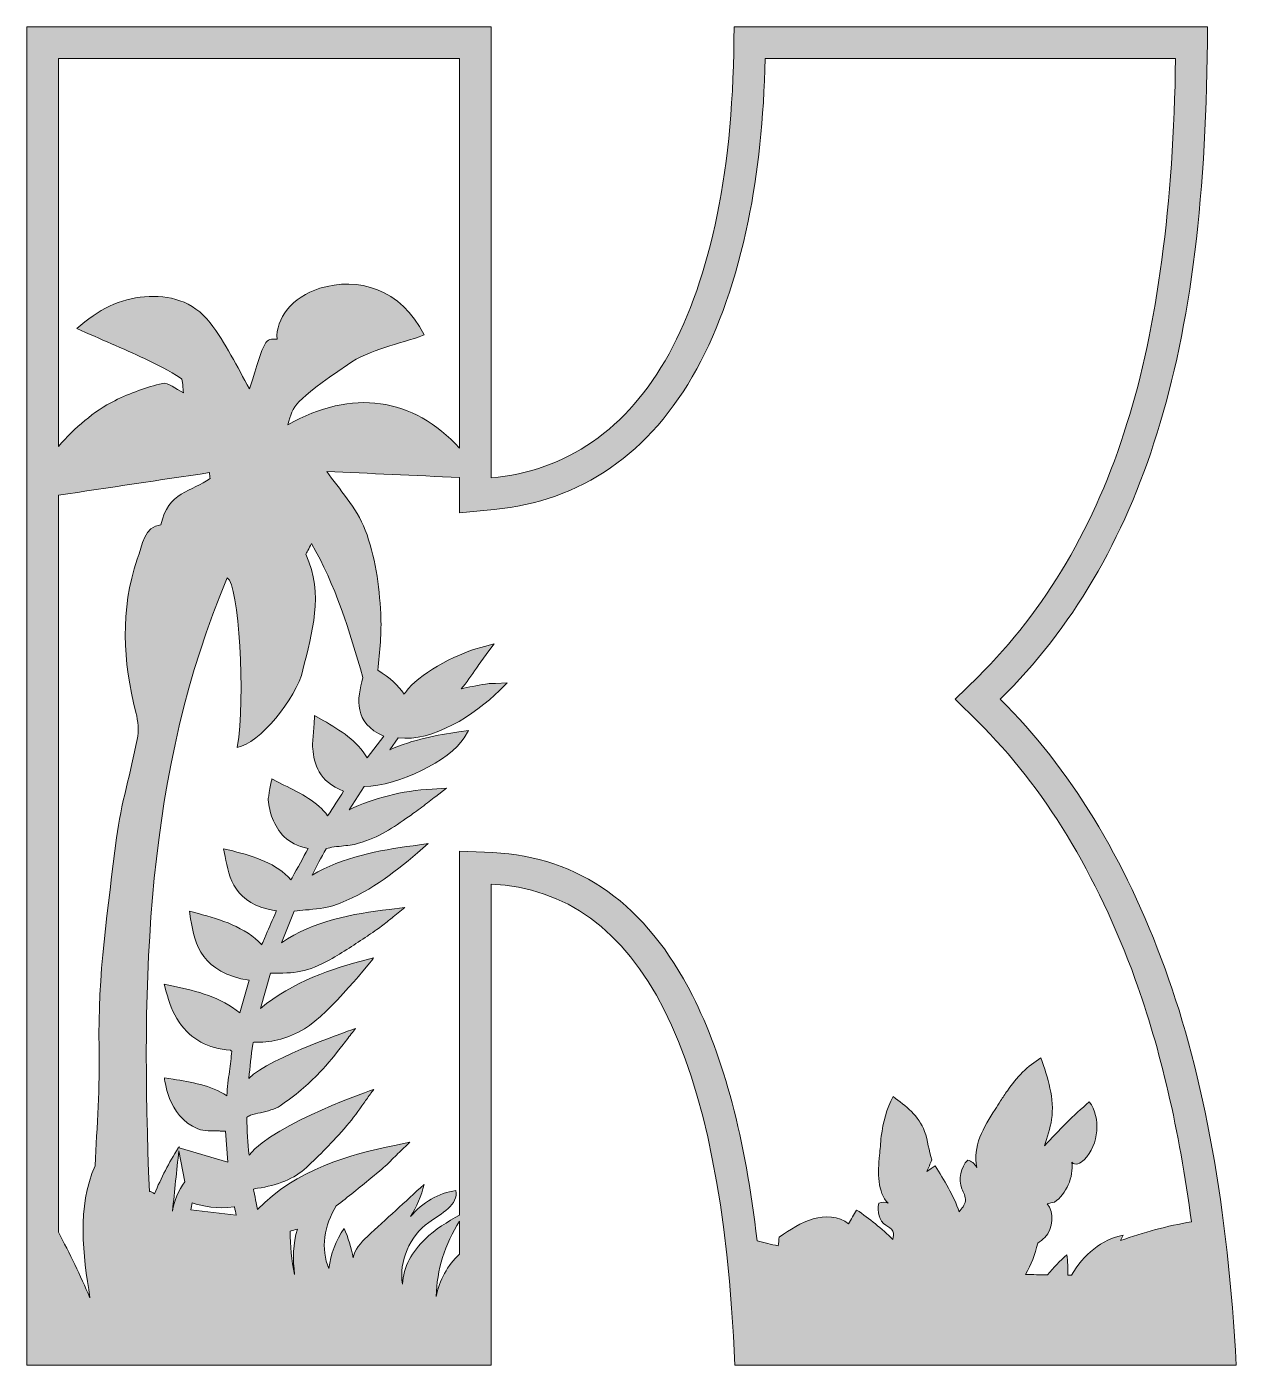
# Model space of a CAD drawing. Header units: millimetres. Extents: x 9 to 732, y -271 to -9.
# Drawn here: x 372.8 to 487.6, y -271.3 to -144.3 of the extents above; entities that cross this region are included whole.
import ezdxf

# ---------------------------------------------------------------- set-up
doc = ezdxf.new("R2010")
doc.units = ezdxf.units.MM
doc.header["$MEASUREMENT"] = 0
doc.layers.add('Layer 3', color=7, linetype='Continuous')

msp = doc.modelspace()

# ---------------------------------------------------------------- hatches: boundary and pattern name
at = {"layer": 'Layer 3'}
h = msp.add_hatch(color=1, dxfattribs=at)
h.dxf.hatch_style = 2
edge = h.paths.add_edge_path()
edge.add_spline(control_points=[(480.82, -233.65), (477.01, -223.16), (471.8, -214.63), (465.19, -208.08), (471.98, -201.37), (476.94, -192.94), (480.07, -182.81), (483.25, -172.74), (484.84, -159.89), (484.84, -144.28), (484.84, -144.28), (439.93, -144.28), (439.93, -144.28), (439.93, -150.99), (439.39, -156.94), (438.33, -162.12), (437.26, -167.29), (435.74, -171.69), (433.76, -175.3), (431.78, -178.91), (429.36, -181.69), (426.51, -183.65), (423.66, -185.61), (420.45, -186.76), (416.89, -187.09), (416.89, -187.09), (416.89, -144.28), (416.89, -144.28), (416.89, -144.28), (372.82, -144.28), (372.82, -144.28), (372.82, -144.28), (372.82, -271.27), (372.82, -271.27), (372.82, -271.27), (416.89, -271.27), (416.89, -271.27), (416.89, -271.27), (416.89, -225.63), (416.89, -225.63), (431.07, -226.3), (438.77, -241.52), (440.01, -271.27), (440.01, -271.27), (487.58, -271.27), (487.58, -271.27), (486.78, -256.44), (484.54, -243.88), (480.82, -233.65)], knot_values=[0, 0, 0, 0, 1, 1, 1, 2, 2, 2, 3, 3, 3, 4, 4, 4, 5, 5, 5, 6, 6, 6, 7, 7, 7, 8, 8, 8, 9, 9, 9, 10, 10, 10, 11, 11, 11, 12, 12, 12, 13, 13, 13, 14, 14, 14, 15, 15, 15, 16, 16, 16, 16], degree=3, periodic=1)
edge = h.paths.add_edge_path()
edge.add_spline(control_points=[(375.82, -147.28), (375.82, -147.28), (413.89, -147.28), (413.89, -147.28), (413.89, -147.28), (413.89, -184.27), (413.89, -184.27), (409.49, -179.43), (403.69, -178.59), (397.59, -182.04), (398.15, -180.14), (398.06, -179.93), (403.25, -176.34), (405.44, -174.83), (408.09, -174.43), (410.52, -173.52), (408.36, -169.09), (404.18, -167.99), (400.64, -169.09), (397.97, -169.92), (396.43, -171.97), (396.57, -173.93), (395.44, -173.82), (395.44, -173.82), (393.97, -178.63), (392.78, -176.6), (391.69, -174.23), (390.22, -172.36), (388.57, -170.25), (386.32, -169.71), (384, -169.89), (381.69, -170.07), (379.61, -171.09), (377.57, -172.92), (379.83, -173.91), (381.93, -174.8), (384.01, -175.76), (385.18, -176.31), (386.35, -176.9), (387.46, -177.64), (387.68, -177.79), (387.63, -178.64), (387.68, -179.02), (386.92, -178.64), (386.26, -177.98), (385.72, -178.11), (384.17, -178.48), (382.64, -179.03), (381.17, -179.76), (379.15, -180.77), (377.41, -182.31), (375.82, -184.1), (375.82, -184.1), (375.82, -147.28), (375.82, -147.28)], knot_values=[0, 0, 0, 0, 1, 1, 1, 2, 2, 2, 3, 3, 3, 4, 4, 4, 5, 5, 5, 6, 6, 6, 7, 7, 7, 8, 8, 8, 9, 9, 9, 10, 10, 10, 11, 11, 11, 12, 12, 12, 13, 13, 13, 14, 14, 14, 15, 15, 15, 16, 16, 16, 17, 17, 17, 18, 18, 18, 18], degree=3, periodic=1)
edge = h.paths.add_edge_path()
edge.add_spline(control_points=[(406.69, -211.6), (406.69, -211.6), (405.12, -213.63), (405.12, -213.63), (404.19, -212.07), (402.57, -211.01), (400.95, -210.09), (400.95, -210.09), (400.13, -209.64), (400.13, -209.64), (400.13, -209.64), (400.08, -210.47), (400.08, -210.47), (400.07, -210.76), (400.04, -211.03), (400.02, -211.29), (399.97, -211.83), (399.92, -212.3), (399.96, -212.78), (400.08, -214.18), (400.52, -215.9), (402.88, -216.8), (402.88, -216.8), (402.88, -216.8), (402.88, -216.8), (402.41, -217.56), (401.91, -218.33), (401.37, -219.15), (400.42, -217.82), (398.86, -217.04), (397.22, -216.22), (397.22, -216.22), (396.08, -215.64), (396.08, -215.64), (396.08, -215.64), (395.71, -217.45), (395.73, -217.62), (395.81, -218.21), (395.9, -218.82), (396.14, -219.4), (396.68, -220.63), (397.45, -221.83), (399.52, -222.24), (399.04, -223.15), (398.54, -224.06), (398, -225.02), (398, -225.02), (397.89, -225.21), (397.89, -225.21), (396.53, -223.68), (394.44, -222.99), (392.37, -222.48), (392.37, -222.48), (391.5, -222.27), (391.5, -222.27), (391.5, -222.27), (391.64, -222.99), (391.64, -222.99), (392.03, -225.01), (392.51, -227.52), (396.43, -228.15), (396.47, -228.16), (396.5, -228.16), (396.52, -228.17), (396.51, -228.19), (396.5, -228.23), (396.47, -228.28), (396.14, -228.99), (395.83, -229.72), (395.53, -230.42), (395.53, -230.42), (395.22, -231.16), (395.22, -231.16), (395.19, -231.23), (395.16, -231.3), (395.12, -231.38), (393.56, -229.71), (391.21, -228.97), (389.11, -228.42), (389.11, -228.42), (388.27, -228.2), (388.27, -228.2), (388.27, -228.2), (388.37, -228.91), (388.37, -228.91), (388.74, -231.38), (389.5, -234.05), (393.93, -234.75), (393.93, -234.75), (393.04, -237.85), (393.04, -237.85), (391.28, -236.38), (388.98, -235.76), (386.75, -235.31), (386.75, -235.31), (385.86, -235.13), (385.86, -235.13), (385.86, -235.13), (386.06, -235.85), (386.06, -235.85), (386.32, -236.81), (386.65, -237.82), (387.29, -238.73), (388.45, -240.38), (389.99, -241.22), (392.14, -241.37), (392.18, -241.4), (392.26, -241.47), (392.27, -241.48), (392.22, -242.1), (392.14, -242.74), (392.05, -243.39), (392, -243.77), (391.95, -244.14), (391.9, -244.52), (391.86, -244.91), (391.83, -245.29), (391.8, -245.72), (390.29, -244.7), (388.39, -244.4), (386.7, -244.13), (386.7, -244.13), (385.89, -244), (385.89, -244), (385.89, -244), (386.13, -247.65), (389.06, -248.85), (389.67, -249.1), (390.39, -249.01), (391.11, -249.04), (391.11, -249.04), (391.18, -249.05), (391.18, -249.05), (391.34, -249.05), (391.51, -249.06), (391.68, -249.07), (391.68, -249.07), (391.89, -252.01), (391.89, -252.01), (391.89, -252.01), (387.28, -250.65), (387.28, -250.65), (387.28, -250.61), (387.28, -250.56), (387.29, -250.52), (387.26, -250.56), (387.24, -250.6), (387.22, -250.64), (387.22, -250.64), (387.19, -250.63), (387.19, -250.63), (387.19, -250.63), (387.2, -250.67), (387.2, -250.67), (386.32, -252.05), (385.57, -253.5), (384.94, -255.01), (384.77, -254.87), (384.6, -254.79), (384.46, -254.79), (383.64, -234.83), (384.06, -214.9), (391.85, -196.57), (392.94, -197.15), (393.6, -207.91), (392.8, -212.65), (394.87, -212.32), (398.39, -208.05), (399.03, -205.29), (399.85, -201.72), (401.07, -198.22), (399.3, -194.32), (399.36, -194.21), (399.58, -193.8), (399.84, -193.32), (402.1, -197.19), (403.44, -201.59), (404.72, -206.03), (404.15, -208.09), (403.81, -210.29), (406.69, -211.6)], knot_values=[0, 0, 0, 0, 1, 1, 1, 2, 2, 2, 3, 3, 3, 4, 4, 4, 5, 5, 5, 6, 6, 6, 7, 7, 7, 8, 8, 8, 9, 9, 9, 10, 10, 10, 11, 11, 11, 12, 12, 12, 13, 13, 13, 14, 14, 14, 15, 15, 15, 16, 16, 16, 17, 17, 17, 18, 18, 18, 19, 19, 19, 20, 20, 20, 21, 21, 21, 22, 22, 22, 23, 23, 23, 24, 24, 24, 25, 25, 25, 26, 26, 26, 27, 27, 27, 28, 28, 28, 29, 29, 29, 30, 30, 30, 31, 31, 31, 32, 32, 32, 33, 33, 33, 34, 34, 34, 35, 35, 35, 36, 36, 36, 37, 37, 37, 38, 38, 38, 39, 39, 39, 40, 40, 40, 41, 41, 41, 42, 42, 42, 43, 43, 43, 44, 44, 44, 45, 45, 45, 46, 46, 46, 47, 47, 47, 48, 48, 48, 49, 49, 49, 50, 50, 50, 51, 51, 51, 52, 52, 52, 53, 53, 53, 54, 54, 54, 55, 55, 55, 56, 56, 56, 57, 57, 57, 58, 58, 58, 59, 59, 59, 60, 60, 60, 60], degree=3, periodic=1)
edge = h.paths.add_edge_path()
edge.add_spline(control_points=[(386.65, -256.65), (386.85, -254.74), (387.05, -252.83), (387.25, -250.93), (387.25, -250.93), (387.83, -253.88), (387.83, -253.88), (387.22, -254.7), (386.79, -255.66), (386.65, -256.65)], knot_values=[0, 0, 0, 0, 1, 1, 1, 2, 2, 2, 3, 3, 3, 3], degree=3, periodic=1)
edge = h.paths.add_edge_path()
edge.add_spline(control_points=[(388.4, -256.53), (388.43, -256.31), (388.47, -256.09), (388.51, -255.87), (389.52, -256.18), (390.87, -256.5), (392.5, -256.25), (392.51, -256.26), (392.52, -256.26), (392.53, -256.26), (392.6, -256.52), (392.65, -256.77), (392.7, -257.02), (392.7, -257.02), (388.4, -256.53), (388.4, -256.53)], knot_values=[0, 0, 0, 0, 1, 1, 1, 2, 2, 2, 3, 3, 3, 4, 4, 4, 5, 5, 5, 5], degree=3, periodic=1)
edge = h.paths.add_edge_path()
edge.add_spline(control_points=[(379.31, -252.34), (377.57, -256.33), (378.17, -260.76), (378.82, -264.87), (377.9, -262.75), (376.89, -260.68), (375.82, -258.64), (375.82, -258.64), (375.82, -188.72), (375.82, -188.72), (380.64, -188), (385.4, -187.29), (390.16, -186.58), (390.18, -186.77), (390.19, -186.96), (390.21, -187.14), (388.52, -188.37), (386.16, -188.43), (385.56, -191.53), (383.97, -191.66), (383.77, -193.45), (383.31, -194.8), (381.68, -199.6), (381.93, -204.47), (383.18, -209.35), (383.39, -210.13), (383.46, -211.1), (383.3, -211.89), (382.7, -215.01), (381.75, -218.06), (381.35, -221.22), (380.53, -227.8), (379.53, -234.36), (379.69, -241.12), (379.78, -244.85), (379.48, -248.6), (379.31, -252.34)], knot_values=[0, 0, 0, 0, 1, 1, 1, 2, 2, 2, 3, 3, 3, 4, 4, 4, 5, 5, 5, 6, 6, 6, 7, 7, 7, 8, 8, 8, 9, 9, 9, 10, 10, 10, 11, 11, 11, 12, 12, 12, 12], degree=3, periodic=1)
edge = h.paths.add_edge_path()
edge.add_spline(control_points=[(398.24, -262.65), (397.94, -261.32), (397.8, -259.94), (397.83, -258.54), (398.05, -258.48), (398.28, -258.42), (398.5, -258.35), (398.08, -259.74), (398.05, -261.24), (398.24, -262.65)], knot_values=[0, 0, 0, 0, 1, 1, 1, 2, 2, 2, 3, 3, 3, 3], degree=3, periodic=1)
edge = h.paths.add_edge_path()
edge.add_spline(control_points=[(413.89, -260.73), (412.75, -261.78), (411.94, -263.22), (411.68, -264.74), (411.71, -262.27), (412.5, -259.74), (413.89, -257.62), (413.89, -257.62), (413.89, -260.73), (413.89, -260.73)], knot_values=[0, 0, 0, 0, 1, 1, 1, 2, 2, 2, 3, 3, 3, 3], degree=3, periodic=1)
edge = h.paths.add_edge_path()
edge.add_spline(control_points=[(471.95, -262.74), (471.83, -262.74), (471.71, -262.74), (471.59, -262.74), (471.62, -262.09), (471.59, -261.43), (471.5, -260.79), (470.85, -261.37), (470.24, -262.01), (469.67, -262.71), (468.97, -262.69), (468.27, -262.68), (467.57, -262.65), (468.11, -261.74), (468.49, -260.75), (468.74, -259.7), (468.98, -259.53), (469.23, -259.36), (469.43, -259.14), (470.23, -258.3), (470.32, -256.78), (469.63, -255.95), (469.86, -255.9), (470.1, -255.86), (470.33, -255.81), (471.46, -255.01), (472.14, -253.44), (471.99, -252.01), (472.26, -252.38), (472.82, -252.12), (473.16, -251.77), (474.55, -250.36), (474.77, -247.75), (473.63, -246.29), (472.14, -247.56), (470.73, -248.97), (469.4, -250.46), (469.63, -249.63), (469.93, -248.82), (470.06, -247.97), (470.35, -245.96), (469.69, -243.98), (469.04, -242.12), (467.79, -242.84), (466.74, -243.97), (465.86, -245.23), (465.64, -245.54), (465.43, -245.87), (465.22, -246.19), (465.04, -246.46), (464.87, -246.74), (464.69, -247.01), (463.63, -248.64), (462.52, -250.58), (462.95, -252.5), (462.76, -252.14), (462.45, -251.89), (462.1, -251.81), (461.44, -252.47), (461.2, -253.63), (461.54, -254.53), (461.69, -254.9), (461.93, -255.26), (461.88, -255.68), (461.83, -256.09), (461.52, -256.39), (461.3, -256.72), (460.75, -255.16), (459.87, -253.71), (459.01, -252.35), (458.75, -252.53), (458.49, -252.71), (458.23, -252.88), (458.38, -252.52), (458.54, -252.16), (458.69, -251.8), (458.39, -250.93), (458.33, -249.95), (458.01, -249.09), (457.46, -247.61), (456.21, -246.66), (455.03, -245.79), (454.39, -246.93), (454.06, -248.24), (453.9, -249.55), (453.86, -249.87), (453.83, -250.19), (453.81, -250.52), (453.78, -250.79), (453.76, -251.07), (453.73, -251.35), (453.58, -252.98), (453.51, -254.86), (454.56, -255.9), (454.29, -255.76), (453.97, -255.76), (453.68, -255.9), (453.45, -256.69), (453.72, -257.58), (454.32, -257.99), (454.57, -258.16), (454.88, -258.27), (455, -258.56), (455.1, -258.8), (455.05, -259.08), (455.01, -259.35), (453.93, -258.31), (452.79, -257.36), (451.56, -256.55), (451.31, -256.99), (451.05, -257.43), (450.8, -257.86), (449.85, -257.12), (448.57, -257.05), (447.43, -257.39), (446.29, -257.73), (445.25, -258.42), (444.22, -259.11), (444.18, -259.39), (444.15, -259.67), (444.11, -259.95), (443.46, -259.8), (442.79, -259.64), (442.12, -259.47), (440.99, -249.75), (438.96, -242.07), (435.98, -236.19), (431.62, -227.58), (425.24, -223.02), (417.03, -222.64), (417.03, -222.64), (413.89, -222.49), (413.89, -222.49), (413.89, -222.49), (413.89, -257.02), (413.89, -257.02), (412.73, -257.67), (411.59, -258.37), (410.61, -259.31), (409.44, -260.43), (408.52, -261.98), (408.48, -263.58), (408.1, -261.45), (409.15, -258.99), (410.97, -257.72), (412.13, -256.91), (413.82, -256.02), (413.54, -254.69), (411.93, -254.93), (410.35, -255.84), (409.23, -257.17), (409.83, -256.24), (410.27, -255.2), (410.52, -254.12), (408.73, -255.77), (406.93, -257.41), (405.14, -259.05), (404.54, -259.6), (403.89, -260.37), (403.79, -261.09), (403.61, -260.12), (403.33, -259.17), (402.93, -258.29), (402.15, -259.42), (401.65, -260.75), (401.49, -262.09), (400.69, -260.28), (401.04, -257.94), (402.19, -256.16), (403.32, -255.29), (404.41, -254.4), (405.47, -253.53), (405.47, -253.53), (406.33, -252.82), (406.33, -252.82), (406.8, -252.44), (407.22, -252.02), (407.63, -251.61), (407.82, -251.42), (408, -251.24), (408.18, -251.07), (408.18, -251.07), (409.18, -250.11), (409.18, -250.11), (409.18, -250.11), (407.71, -250.41), (407.71, -250.41), (403.54, -251.26), (398.33, -252.72), (394.71, -256.5), (394.66, -256.28), (394.62, -256.06), (394.58, -255.85), (394.52, -255.5), (394.45, -255.13), (394.36, -254.77), (394.32, -254.63), (394.33, -254.57), (394.33, -254.57), (394.35, -254.56), (394.44, -254.52), (394.71, -254.48), (396.6, -254.24), (398.21, -253.56), (399.36, -252.51), (400.58, -251.39), (401.8, -250.13), (403.19, -248.54), (403.8, -247.85), (404.31, -247.12), (404.81, -246.4), (405.03, -246.09), (405.25, -245.77), (405.48, -245.46), (405.48, -245.46), (405.74, -245.11), (405.74, -245.11), (405.74, -245.11), (396.49, -248.23), (393.91, -251.33), (393.8, -250.2), (393.73, -249.02), (393.7, -247.74), (393.78, -247.68), (393.93, -247.6), (394.05, -247.56), (394.34, -247.47), (394.69, -247.39), (395, -247.31), (395.67, -247.16), (396.35, -247), (396.87, -246.65), (398.25, -245.71), (399.51, -244.66), (400.61, -243.51), (401.44, -242.65), (402.15, -241.74), (402.83, -240.85), (403.12, -240.47), (403.42, -240.07), (403.73, -239.69), (403.73, -239.69), (404.02, -239.33), (404.02, -239.33), (404.02, -239.33), (395.92, -242.03), (393.9, -244.06), (393.99, -242.99), (394.12, -241.91), (394.26, -240.81), (394.28, -240.71), (394.31, -240.66), (394.32, -240.65), (394.35, -240.63), (394.45, -240.61), (394.66, -240.61), (396.18, -240.66), (397.66, -240.25), (399.19, -239.34), (401.6, -237.91), (405.73, -232.63), (405.73, -232.63), (405.73, -232.63), (405.02, -232.81), (405.02, -232.81), (401.91, -233.62), (398.01, -234.87), (395, -237.43), (395, -237.43), (395.96, -234.06), (395.96, -234.06), (398.19, -234.13), (399.51, -233.95), (401.57, -232.8), (402.83, -232.1), (404, -231.31), (405.14, -230.55), (405.14, -230.55), (405.25, -230.47), (405.25, -230.47), (405.52, -230.29), (405.78, -230.11), (406.04, -229.94), (406.44, -229.67), (406.8, -229.38), (407.14, -229.09), (407.29, -228.97), (407.45, -228.84), (407.6, -228.72), (407.6, -228.72), (408.7, -227.85), (408.7, -227.85), (408.7, -227.85), (407.22, -228.02), (407.22, -228.02), (403.71, -228.44), (400.05, -229.11), (396.98, -231.18), (396.98, -231.18), (398.21, -228.18), (398.21, -228.18), (398.57, -228.14), (398.92, -228.11), (399.26, -228.08), (400.22, -228), (401.13, -227.92), (401.96, -227.64), (405.18, -226.53), (407.55, -224.65), (409.89, -222.66), (409.89, -222.66), (410.92, -221.78), (410.92, -221.78), (410.92, -221.78), (409.48, -221.98), (409.48, -221.98), (406.21, -222.42), (402.79, -223.07), (399.9, -224.78), (400.3, -223.94), (400.74, -223.11), (401.22, -222.27), (401.3, -222.24), (401.48, -222.18), (401.77, -222.13), (402.07, -222.08), (402.38, -222.05), (402.69, -222.02), (403.22, -221.96), (403.77, -221.91), (404.31, -221.75), (406.21, -221.22), (407.65, -220.21), (409.05, -219.23), (409.23, -219.1), (409.42, -218.97), (409.61, -218.84), (410.1, -218.51), (410.55, -218.14), (411.01, -217.78), (411.21, -217.62), (411.41, -217.46), (411.62, -217.3), (411.62, -217.3), (412.64, -216.51), (412.64, -216.51), (412.64, -216.51), (411.28, -216.6), (411.28, -216.6), (408.35, -216.79), (405.77, -217.44), (403.42, -218.57), (403.42, -218.57), (404.84, -216.37), (404.84, -216.37), (408.12, -216.27), (412.94, -213.94), (414.31, -211.76), (414.31, -211.76), (414.75, -211.06), (414.75, -211.06), (414.75, -211.06), (413.81, -211.19), (413.81, -211.19), (411.8, -211.47), (409.5, -211.89), (407.27, -212.88), (407.27, -212.88), (408.07, -211.75), (408.07, -211.75), (411.35, -212.15), (415.28, -209.59), (417.68, -207.24), (417.68, -207.24), (418.41, -206.53), (418.41, -206.53), (418.41, -206.53), (417.3, -206.58), (417.3, -206.58), (417.21, -206.59), (417.12, -206.59), (417.02, -206.59), (416.81, -206.59), (416.59, -206.6), (416.36, -206.64), (415.51, -206.78), (414.74, -206.93), (414.03, -207.11), (414.56, -206.49), (415.01, -205.83), (415.49, -205.13), (415.8, -204.68), (416.13, -204.2), (416.47, -203.75), (416.47, -203.75), (417.17, -202.83), (417.17, -202.83), (417.17, -202.83), (415.91, -203.16), (415.91, -203.16), (413.34, -203.83), (409.89, -205.85), (408.82, -207.34), (408.76, -207.42), (408.7, -207.5), (408.62, -207.6), (408.09, -206.78), (407.29, -206.04), (406.14, -205.33), (406.33, -203.54), (406.5, -201.75), (406.41, -199.98), (406.28, -197.29), (405.86, -194.43), (404.94, -192.04), (404.1, -189.83), (402.44, -188.15), (401.3, -186.47), (405.32, -186.65), (409.59, -186.85), (413.89, -187.04), (413.89, -187.04), (413.89, -190.39), (413.89, -190.39), (413.89, -190.39), (417.17, -190.08), (417.17, -190.08), (421.23, -189.7), (424.95, -188.37), (428.21, -186.12), (431.44, -183.91), (434.19, -180.75), (436.39, -176.74), (438.5, -172.89), (440.14, -168.17), (441.27, -162.72), (442.21, -158.16), (442.75, -152.97), (442.89, -147.28), (442.89, -147.28), (481.82, -147.28), (481.82, -147.28), (481.62, -161.18), (480.08, -172.82), (477.21, -181.93), (474.24, -191.53), (469.48, -199.62), (463.08, -205.95), (463.08, -205.95), (460.92, -208.08), (460.92, -208.08), (460.92, -208.08), (463.08, -210.22), (463.08, -210.22), (469.34, -216.42), (474.36, -224.65), (478, -234.67), (480.39, -241.26), (482.17, -248.96), (483.32, -257.66), (481.05, -258.06), (478.79, -258.66), (476.58, -259.45), (476.67, -259.28), (476.75, -259.11), (476.84, -258.93), (474.86, -259.33), (473.04, -260.77), (471.95, -262.74)], knot_values=[0, 0, 0, 0, 1, 1, 1, 2, 2, 2, 3, 3, 3, 4, 4, 4, 5, 5, 5, 6, 6, 6, 7, 7, 7, 8, 8, 8, 9, 9, 9, 10, 10, 10, 11, 11, 11, 12, 12, 12, 13, 13, 13, 14, 14, 14, 15, 15, 15, 16, 16, 16, 17, 17, 17, 18, 18, 18, 19, 19, 19, 20, 20, 20, 21, 21, 21, 22, 22, 22, 23, 23, 23, 24, 24, 24, 25, 25, 25, 26, 26, 26, 27, 27, 27, 28, 28, 28, 29, 29, 29, 30, 30, 30, 31, 31, 31, 32, 32, 32, 33, 33, 33, 34, 34, 34, 35, 35, 35, 36, 36, 36, 37, 37, 37, 38, 38, 38, 39, 39, 39, 40, 40, 40, 41, 41, 41, 42, 42, 42, 43, 43, 43, 44, 44, 44, 45, 45, 45, 46, 46, 46, 47, 47, 47, 48, 48, 48, 49, 49, 49, 50, 50, 50, 51, 51, 51, 52, 52, 52, 53, 53, 53, 54, 54, 54, 55, 55, 55, 56, 56, 56, 57, 57, 57, 58, 58, 58, 59, 59, 59, 60, 60, 60, 61, 61, 61, 62, 62, 62, 63, 63, 63, 64, 64, 64, 65, 65, 65, 66, 66, 66, 67, 67, 67, 68, 68, 68, 69, 69, 69, 70, 70, 70, 71, 71, 71, 72, 72, 72, 73, 73, 73, 74, 74, 74, 75, 75, 75, 76, 76, 76, 77, 77, 77, 78, 78, 78, 79, 79, 79, 80, 80, 80, 81, 81, 81, 82, 82, 82, 83, 83, 83, 84, 84, 84, 85, 85, 85, 86, 86, 86, 87, 87, 87, 88, 88, 88, 89, 89, 89, 90, 90, 90, 91, 91, 91, 92, 92, 92, 93, 93, 93, 94, 94, 94, 95, 95, 95, 96, 96, 96, 97, 97, 97, 98, 98, 98, 99, 99, 99, 100, 100, 100, 101, 101, 101, 102, 102, 102, 103, 103, 103, 104, 104, 104, 105, 105, 105, 106, 106, 106, 107, 107, 107, 108, 108, 108, 109, 109, 109, 110, 110, 110, 111, 111, 111, 112, 112, 112, 113, 113, 113, 114, 114, 114, 115, 115, 115, 116, 116, 116, 117, 117, 117, 118, 118, 118, 119, 119, 119, 120, 120, 120, 121, 121, 121, 122, 122, 122, 123, 123, 123, 124, 124, 124, 125, 125, 125, 126, 126, 126, 127, 127, 127, 128, 128, 128, 129, 129, 129, 130, 130, 130, 131, 131, 131, 132, 132, 132, 133, 133, 133, 134, 134, 134, 135, 135, 135, 136, 136, 136, 137, 137, 137, 138, 138, 138, 139, 139, 139, 140, 140, 140, 141, 141, 141, 142, 142, 142, 143, 143, 143, 144, 144, 144, 145, 145, 145, 146, 146, 146, 147, 147, 147, 148, 148, 148, 149, 149, 149, 150, 150, 150, 151, 151, 151, 152, 152, 152, 153, 153, 153, 154, 154, 154, 155, 155, 155, 156, 156, 156, 156], degree=3, periodic=1)

# ---------------------------------------------------------------- linework, layer by layer
at = {"layer": 'Layer 3', "lineweight": 0}
for points, knots in [([(480.82, -233.65), (477.01, -223.16), (471.8, -214.63), (465.19, -208.08), (471.98, -201.37), (476.94, -192.94), (480.07, -182.81), (483.25, -172.74), (484.84, -159.89), (484.84, -144.28), (484.84, -144.28), (439.93, -144.28), (439.93, -144.28), (439.93, -150.99), (439.39, -156.94), (438.33, -162.12), (437.26, -167.29), (435.74, -171.69), (433.76, -175.3), (431.78, -178.91), (429.36, -181.69), (426.51, -183.65), (423.66, -185.61), (420.45, -186.76), (416.89, -187.09), (416.89, -187.09), (416.89, -144.28), (416.89, -144.28), (416.89, -144.28), (372.82, -144.28), (372.82, -144.28), (372.82, -144.28), (372.82, -271.27), (372.82, -271.27), (372.82, -271.27), (416.89, -271.27), (416.89, -271.27), (416.89, -271.27), (416.89, -225.63), (416.89, -225.63), (431.07, -226.3), (438.77, -241.52), (440.01, -271.27), (440.01, -271.27), (487.58, -271.27), (487.58, -271.27), (486.78, -256.44), (484.54, -243.88), (480.82, -233.65)], [0, 0, 0, 0, 1, 1, 1, 2, 2, 2, 3, 3, 3, 4, 4, 4, 5, 5, 5, 6, 6, 6, 7, 7, 7, 8, 8, 8, 9, 9, 9, 10, 10, 10, 11, 11, 11, 12, 12, 12, 13, 13, 13, 14, 14, 14, 15, 15, 15, 16, 16, 16, 16]), ([(375.82, -147.28), (375.82, -147.28), (413.89, -147.28), (413.89, -147.28), (413.89, -147.28), (413.89, -184.27), (413.89, -184.27), (409.49, -179.43), (403.69, -178.59), (397.59, -182.04), (398.15, -180.14), (398.06, -179.93), (403.25, -176.34), (405.44, -174.83), (408.09, -174.43), (410.52, -173.52), (408.36, -169.09), (404.18, -167.99), (400.64, -169.09), (397.97, -169.92), (396.43, -171.97), (396.57, -173.93), (395.44, -173.82), (395.44, -173.82), (393.97, -178.63), (392.78, -176.6), (391.69, -174.23), (390.22, -172.36), (388.57, -170.25), (386.32, -169.71), (384, -169.89), (381.69, -170.07), (379.61, -171.09), (377.57, -172.92), (379.83, -173.91), (381.93, -174.8), (384.01, -175.76), (385.18, -176.31), (386.35, -176.9), (387.46, -177.64), (387.68, -177.79), (387.63, -178.64), (387.68, -179.02), (386.92, -178.64), (386.26, -177.98), (385.72, -178.11), (384.17, -178.48), (382.64, -179.03), (381.17, -179.76), (379.15, -180.77), (377.41, -182.31), (375.82, -184.1), (375.82, -184.1), (375.82, -147.28), (375.82, -147.28)], [0, 0, 0, 0, 1, 1, 1, 2, 2, 2, 3, 3, 3, 4, 4, 4, 5, 5, 5, 6, 6, 6, 7, 7, 7, 8, 8, 8, 9, 9, 9, 10, 10, 10, 11, 11, 11, 12, 12, 12, 13, 13, 13, 14, 14, 14, 15, 15, 15, 16, 16, 16, 17, 17, 17, 18, 18, 18, 18]), ([(471.95, -262.74), (471.83, -262.74), (471.71, -262.74), (471.59, -262.74), (471.62, -262.09), (471.59, -261.43), (471.5, -260.79), (470.85, -261.37), (470.24, -262.01), (469.67, -262.71), (468.97, -262.69), (468.27, -262.68), (467.57, -262.65), (468.11, -261.74), (468.49, -260.75), (468.74, -259.7), (468.98, -259.53), (469.23, -259.36), (469.43, -259.14), (470.23, -258.3), (470.32, -256.78), (469.63, -255.95), (469.86, -255.9), (470.1, -255.86), (470.33, -255.81), (471.46, -255.01), (472.14, -253.44), (471.99, -252.01), (472.26, -252.38), (472.82, -252.12), (473.16, -251.77), (474.55, -250.36), (474.77, -247.75), (473.63, -246.29), (472.14, -247.56), (470.73, -248.97), (469.4, -250.46), (469.63, -249.63), (469.93, -248.82), (470.06, -247.97), (470.35, -245.96), (469.69, -243.98), (469.04, -242.12), (467.79, -242.84), (466.74, -243.97), (465.86, -245.23), (465.64, -245.54), (465.43, -245.87), (465.22, -246.19), (465.04, -246.46), (464.87, -246.74), (464.69, -247.01), (463.63, -248.64), (462.52, -250.58), (462.95, -252.5), (462.76, -252.14), (462.45, -251.89), (462.1, -251.81), (461.44, -252.47), (461.2, -253.63), (461.54, -254.53), (461.69, -254.9), (461.93, -255.26), (461.88, -255.68), (461.83, -256.09), (461.52, -256.39), (461.3, -256.72), (460.75, -255.16), (459.87, -253.71), (459.01, -252.35), (458.75, -252.53), (458.49, -252.71), (458.23, -252.88), (458.38, -252.52), (458.54, -252.16), (458.69, -251.8), (458.39, -250.93), (458.33, -249.95), (458.01, -249.09), (457.46, -247.61), (456.21, -246.66), (455.03, -245.79), (454.39, -246.93), (454.06, -248.24), (453.9, -249.55), (453.86, -249.87), (453.83, -250.19), (453.81, -250.52), (453.78, -250.79), (453.76, -251.07), (453.73, -251.35), (453.58, -252.98), (453.51, -254.86), (454.56, -255.9), (454.29, -255.76), (453.97, -255.76), (453.68, -255.9), (453.45, -256.69), (453.72, -257.58), (454.32, -257.99), (454.57, -258.16), (454.88, -258.27), (455, -258.56), (455.1, -258.8), (455.05, -259.08), (455.01, -259.35), (453.93, -258.31), (452.79, -257.36), (451.56, -256.55), (451.31, -256.99), (451.05, -257.43), (450.8, -257.86), (449.85, -257.12), (448.57, -257.05), (447.43, -257.39), (446.29, -257.73), (445.25, -258.42), (444.22, -259.11), (444.18, -259.39), (444.15, -259.67), (444.11, -259.95), (443.46, -259.8), (442.79, -259.64), (442.12, -259.47), (440.99, -249.75), (438.96, -242.07), (435.98, -236.19), (431.62, -227.58), (425.24, -223.02), (417.03, -222.64), (417.03, -222.64), (413.89, -222.49), (413.89, -222.49), (413.89, -222.49), (413.89, -257.02), (413.89, -257.02), (412.73, -257.67), (411.59, -258.37), (410.61, -259.31), (409.44, -260.43), (408.52, -261.98), (408.48, -263.58), (408.1, -261.45), (409.15, -258.99), (410.97, -257.72), (412.13, -256.91), (413.82, -256.02), (413.54, -254.69), (411.93, -254.93), (410.35, -255.84), (409.23, -257.17), (409.83, -256.24), (410.27, -255.2), (410.52, -254.12), (408.73, -255.77), (406.93, -257.41), (405.14, -259.05), (404.54, -259.6), (403.89, -260.37), (403.79, -261.09), (403.61, -260.12), (403.33, -259.17), (402.93, -258.29), (402.15, -259.42), (401.65, -260.75), (401.49, -262.09), (400.69, -260.28), (401.04, -257.94), (402.19, -256.16), (403.32, -255.29), (404.41, -254.4), (405.47, -253.53), (405.47, -253.53), (406.33, -252.82), (406.33, -252.82), (406.8, -252.44), (407.22, -252.02), (407.63, -251.61), (407.82, -251.42), (408, -251.24), (408.18, -251.07), (408.18, -251.07), (409.18, -250.11), (409.18, -250.11), (409.18, -250.11), (407.71, -250.41), (407.71, -250.41), (403.54, -251.26), (398.33, -252.72), (394.71, -256.5), (394.66, -256.28), (394.62, -256.06), (394.58, -255.85), (394.52, -255.5), (394.45, -255.13), (394.36, -254.77), (394.32, -254.63), (394.33, -254.57), (394.33, -254.57), (394.35, -254.56), (394.44, -254.52), (394.71, -254.48), (396.6, -254.24), (398.21, -253.56), (399.36, -252.51), (400.58, -251.39), (401.8, -250.13), (403.19, -248.54), (403.8, -247.85), (404.31, -247.12), (404.81, -246.4), (405.03, -246.09), (405.25, -245.77), (405.48, -245.46), (405.48, -245.46), (405.74, -245.11), (405.74, -245.11), (405.74, -245.11), (396.49, -248.23), (393.91, -251.33), (393.8, -250.2), (393.73, -249.02), (393.7, -247.74), (393.78, -247.68), (393.93, -247.6), (394.05, -247.56), (394.34, -247.47), (394.69, -247.39), (395, -247.31), (395.67, -247.16), (396.35, -247), (396.87, -246.65), (398.25, -245.71), (399.51, -244.66), (400.61, -243.51), (401.44, -242.65), (402.15, -241.74), (402.83, -240.85), (403.12, -240.47), (403.42, -240.07), (403.73, -239.69), (403.73, -239.69), (404.02, -239.33), (404.02, -239.33), (404.02, -239.33), (395.92, -242.03), (393.9, -244.06), (393.99, -242.99), (394.12, -241.91), (394.26, -240.81), (394.28, -240.71), (394.31, -240.66), (394.32, -240.65), (394.35, -240.63), (394.45, -240.61), (394.66, -240.61), (396.18, -240.66), (397.66, -240.25), (399.19, -239.34), (401.6, -237.91), (405.73, -232.63), (405.73, -232.63), (405.73, -232.63), (405.02, -232.81), (405.02, -232.81), (401.91, -233.62), (398.01, -234.87), (395, -237.43), (395, -237.43), (395.96, -234.06), (395.96, -234.06), (398.19, -234.13), (399.51, -233.95), (401.57, -232.8), (402.83, -232.1), (404, -231.31), (405.14, -230.55), (405.14, -230.55), (405.25, -230.47), (405.25, -230.47), (405.52, -230.29), (405.78, -230.11), (406.04, -229.94), (406.44, -229.67), (406.8, -229.38), (407.14, -229.09), (407.29, -228.97), (407.45, -228.84), (407.6, -228.72), (407.6, -228.72), (408.7, -227.85), (408.7, -227.85), (408.7, -227.85), (407.22, -228.02), (407.22, -228.02), (403.71, -228.44), (400.05, -229.11), (396.98, -231.18), (396.98, -231.18), (398.21, -228.18), (398.21, -228.18), (398.57, -228.14), (398.92, -228.11), (399.26, -228.08), (400.22, -228), (401.13, -227.92), (401.96, -227.64), (405.18, -226.53), (407.55, -224.65), (409.89, -222.66), (409.89, -222.66), (410.92, -221.78), (410.92, -221.78), (410.92, -221.78), (409.48, -221.98), (409.48, -221.98), (406.21, -222.42), (402.79, -223.07), (399.9, -224.78), (400.3, -223.94), (400.74, -223.11), (401.22, -222.27), (401.3, -222.24), (401.48, -222.18), (401.77, -222.13), (402.07, -222.08), (402.38, -222.05), (402.69, -222.02), (403.22, -221.96), (403.77, -221.91), (404.31, -221.75), (406.21, -221.22), (407.65, -220.21), (409.05, -219.23), (409.23, -219.1), (409.42, -218.97), (409.61, -218.84), (410.1, -218.51), (410.55, -218.14), (411.01, -217.78), (411.21, -217.62), (411.41, -217.46), (411.62, -217.3), (411.62, -217.3), (412.64, -216.51), (412.64, -216.51), (412.64, -216.51), (411.28, -216.6), (411.28, -216.6), (408.35, -216.79), (405.77, -217.44), (403.42, -218.57), (403.42, -218.57), (404.84, -216.37), (404.84, -216.37), (408.12, -216.27), (412.94, -213.94), (414.31, -211.76), (414.31, -211.76), (414.75, -211.06), (414.75, -211.06), (414.75, -211.06), (413.81, -211.19), (413.81, -211.19), (411.8, -211.47), (409.5, -211.89), (407.27, -212.88), (407.27, -212.88), (408.07, -211.75), (408.07, -211.75), (411.35, -212.15), (415.28, -209.59), (417.68, -207.24), (417.68, -207.24), (418.41, -206.53), (418.41, -206.53), (418.41, -206.53), (417.3, -206.58), (417.3, -206.58), (417.21, -206.59), (417.12, -206.59), (417.02, -206.59), (416.81, -206.59), (416.59, -206.6), (416.36, -206.64), (415.51, -206.78), (414.74, -206.93), (414.03, -207.11), (414.56, -206.49), (415.01, -205.83), (415.49, -205.13), (415.8, -204.68), (416.13, -204.2), (416.47, -203.75), (416.47, -203.75), (417.17, -202.83), (417.17, -202.83), (417.17, -202.83), (415.91, -203.16), (415.91, -203.16), (413.34, -203.83), (409.89, -205.85), (408.82, -207.34), (408.76, -207.42), (408.7, -207.5), (408.62, -207.6), (408.09, -206.78), (407.29, -206.04), (406.14, -205.33), (406.33, -203.54), (406.5, -201.75), (406.41, -199.98), (406.28, -197.29), (405.86, -194.43), (404.94, -192.04), (404.1, -189.83), (402.44, -188.15), (401.3, -186.47), (405.32, -186.65), (409.59, -186.85), (413.89, -187.04), (413.89, -187.04), (413.89, -190.39), (413.89, -190.39), (413.89, -190.39), (417.17, -190.08), (417.17, -190.08), (421.23, -189.7), (424.95, -188.37), (428.21, -186.12), (431.44, -183.91), (434.19, -180.75), (436.39, -176.74), (438.5, -172.89), (440.14, -168.17), (441.27, -162.72), (442.21, -158.16), (442.75, -152.97), (442.89, -147.28), (442.89, -147.28), (481.82, -147.28), (481.82, -147.28), (481.62, -161.18), (480.08, -172.82), (477.21, -181.93), (474.24, -191.53), (469.48, -199.62), (463.08, -205.95), (463.08, -205.95), (460.92, -208.08), (460.92, -208.08), (460.92, -208.08), (463.08, -210.22), (463.08, -210.22), (469.34, -216.42), (474.36, -224.65), (478, -234.67), (480.39, -241.26), (482.17, -248.96), (483.32, -257.66), (481.05, -258.06), (478.79, -258.66), (476.58, -259.45), (476.67, -259.28), (476.75, -259.11), (476.84, -258.93), (474.86, -259.33), (473.04, -260.77), (471.95, -262.74)], [0, 0, 0, 0, 1, 1, 1, 2, 2, 2, 3, 3, 3, 4, 4, 4, 5, 5, 5, 6, 6, 6, 7, 7, 7, 8, 8, 8, 9, 9, 9, 10, 10, 10, 11, 11, 11, 12, 12, 12, 13, 13, 13, 14, 14, 14, 15, 15, 15, 16, 16, 16, 17, 17, 17, 18, 18, 18, 19, 19, 19, 20, 20, 20, 21, 21, 21, 22, 22, 22, 23, 23, 23, 24, 24, 24, 25, 25, 25, 26, 26, 26, 27, 27, 27, 28, 28, 28, 29, 29, 29, 30, 30, 30, 31, 31, 31, 32, 32, 32, 33, 33, 33, 34, 34, 34, 35, 35, 35, 36, 36, 36, 37, 37, 37, 38, 38, 38, 39, 39, 39, 40, 40, 40, 41, 41, 41, 42, 42, 42, 43, 43, 43, 44, 44, 44, 45, 45, 45, 46, 46, 46, 47, 47, 47, 48, 48, 48, 49, 49, 49, 50, 50, 50, 51, 51, 51, 52, 52, 52, 53, 53, 53, 54, 54, 54, 55, 55, 55, 56, 56, 56, 57, 57, 57, 58, 58, 58, 59, 59, 59, 60, 60, 60, 61, 61, 61, 62, 62, 62, 63, 63, 63, 64, 64, 64, 65, 65, 65, 66, 66, 66, 67, 67, 67, 68, 68, 68, 69, 69, 69, 70, 70, 70, 71, 71, 71, 72, 72, 72, 73, 73, 73, 74, 74, 74, 75, 75, 75, 76, 76, 76, 77, 77, 77, 78, 78, 78, 79, 79, 79, 80, 80, 80, 81, 81, 81, 82, 82, 82, 83, 83, 83, 84, 84, 84, 85, 85, 85, 86, 86, 86, 87, 87, 87, 88, 88, 88, 89, 89, 89, 90, 90, 90, 91, 91, 91, 92, 92, 92, 93, 93, 93, 94, 94, 94, 95, 95, 95, 96, 96, 96, 97, 97, 97, 98, 98, 98, 99, 99, 99, 100, 100, 100, 101, 101, 101, 102, 102, 102, 103, 103, 103, 104, 104, 104, 105, 105, 105, 106, 106, 106, 107, 107, 107, 108, 108, 108, 109, 109, 109, 110, 110, 110, 111, 111, 111, 112, 112, 112, 113, 113, 113, 114, 114, 114, 115, 115, 115, 116, 116, 116, 117, 117, 117, 118, 118, 118, 119, 119, 119, 120, 120, 120, 121, 121, 121, 122, 122, 122, 123, 123, 123, 124, 124, 124, 125, 125, 125, 126, 126, 126, 127, 127, 127, 128, 128, 128, 129, 129, 129, 130, 130, 130, 131, 131, 131, 132, 132, 132, 133, 133, 133, 134, 134, 134, 135, 135, 135, 136, 136, 136, 137, 137, 137, 138, 138, 138, 139, 139, 139, 140, 140, 140, 141, 141, 141, 142, 142, 142, 143, 143, 143, 144, 144, 144, 145, 145, 145, 146, 146, 146, 147, 147, 147, 148, 148, 148, 149, 149, 149, 150, 150, 150, 151, 151, 151, 152, 152, 152, 153, 153, 153, 154, 154, 154, 155, 155, 155, 156, 156, 156, 156]), ([(379.31, -252.34), (377.57, -256.33), (378.17, -260.76), (378.82, -264.87), (377.9, -262.75), (376.89, -260.68), (375.82, -258.64), (375.82, -258.64), (375.82, -188.72), (375.82, -188.72), (380.64, -188), (385.4, -187.29), (390.16, -186.58), (390.18, -186.77), (390.19, -186.96), (390.21, -187.14), (388.52, -188.37), (386.16, -188.43), (385.56, -191.53), (383.97, -191.66), (383.77, -193.45), (383.31, -194.8), (381.68, -199.6), (381.93, -204.47), (383.18, -209.35), (383.39, -210.13), (383.46, -211.1), (383.3, -211.89), (382.7, -215.01), (381.75, -218.06), (381.35, -221.22), (380.53, -227.8), (379.53, -234.36), (379.69, -241.12), (379.78, -244.85), (379.48, -248.6), (379.31, -252.34)], [0, 0, 0, 0, 1, 1, 1, 2, 2, 2, 3, 3, 3, 4, 4, 4, 5, 5, 5, 6, 6, 6, 7, 7, 7, 8, 8, 8, 9, 9, 9, 10, 10, 10, 11, 11, 11, 12, 12, 12, 12]), ([(406.69, -211.6), (406.69, -211.6), (405.12, -213.63), (405.12, -213.63), (404.19, -212.07), (402.57, -211.01), (400.95, -210.09), (400.95, -210.09), (400.13, -209.64), (400.13, -209.64), (400.13, -209.64), (400.08, -210.47), (400.08, -210.47), (400.07, -210.76), (400.04, -211.03), (400.02, -211.29), (399.97, -211.83), (399.92, -212.3), (399.96, -212.78), (400.08, -214.18), (400.52, -215.9), (402.88, -216.8), (402.88, -216.8), (402.88, -216.8), (402.88, -216.8), (402.41, -217.56), (401.91, -218.33), (401.37, -219.15), (400.42, -217.82), (398.86, -217.04), (397.22, -216.22), (397.22, -216.22), (396.08, -215.64), (396.08, -215.64), (396.08, -215.64), (395.71, -217.45), (395.73, -217.62), (395.81, -218.21), (395.9, -218.82), (396.14, -219.4), (396.68, -220.63), (397.45, -221.83), (399.52, -222.24), (399.04, -223.15), (398.54, -224.06), (398, -225.02), (398, -225.02), (397.89, -225.21), (397.89, -225.21), (396.53, -223.68), (394.44, -222.99), (392.37, -222.48), (392.37, -222.48), (391.5, -222.27), (391.5, -222.27), (391.5, -222.27), (391.64, -222.99), (391.64, -222.99), (392.03, -225.01), (392.51, -227.52), (396.43, -228.15), (396.47, -228.16), (396.5, -228.16), (396.52, -228.17), (396.51, -228.19), (396.5, -228.23), (396.47, -228.28), (396.14, -228.99), (395.83, -229.72), (395.53, -230.42), (395.53, -230.42), (395.22, -231.16), (395.22, -231.16), (395.19, -231.23), (395.16, -231.3), (395.12, -231.38), (393.56, -229.71), (391.21, -228.97), (389.11, -228.42), (389.11, -228.42), (388.27, -228.2), (388.27, -228.2), (388.27, -228.2), (388.37, -228.91), (388.37, -228.91), (388.74, -231.38), (389.5, -234.05), (393.93, -234.75), (393.93, -234.75), (393.04, -237.85), (393.04, -237.85), (391.28, -236.38), (388.98, -235.76), (386.75, -235.31), (386.75, -235.31), (385.86, -235.13), (385.86, -235.13), (385.86, -235.13), (386.06, -235.85), (386.06, -235.85), (386.32, -236.81), (386.65, -237.82), (387.29, -238.73), (388.45, -240.38), (389.99, -241.22), (392.14, -241.37), (392.18, -241.4), (392.26, -241.47), (392.27, -241.48), (392.22, -242.1), (392.14, -242.74), (392.05, -243.39), (392, -243.77), (391.95, -244.14), (391.9, -244.52), (391.86, -244.91), (391.83, -245.29), (391.8, -245.72), (390.29, -244.7), (388.39, -244.4), (386.7, -244.13), (386.7, -244.13), (385.89, -244), (385.89, -244), (385.89, -244), (386.13, -247.65), (389.06, -248.85), (389.67, -249.1), (390.39, -249.01), (391.11, -249.04), (391.11, -249.04), (391.18, -249.05), (391.18, -249.05), (391.34, -249.05), (391.51, -249.06), (391.68, -249.07), (391.68, -249.07), (391.89, -252.01), (391.89, -252.01), (391.89, -252.01), (387.28, -250.65), (387.28, -250.65), (387.28, -250.61), (387.28, -250.56), (387.29, -250.52), (387.26, -250.56), (387.24, -250.6), (387.22, -250.64), (387.22, -250.64), (387.19, -250.63), (387.19, -250.63), (387.19, -250.63), (387.2, -250.67), (387.2, -250.67), (386.32, -252.05), (385.57, -253.5), (384.94, -255.01), (384.77, -254.87), (384.6, -254.79), (384.46, -254.79), (383.64, -234.83), (384.06, -214.9), (391.85, -196.57), (392.94, -197.15), (393.6, -207.91), (392.8, -212.65), (394.87, -212.32), (398.39, -208.05), (399.03, -205.29), (399.85, -201.72), (401.07, -198.22), (399.3, -194.32), (399.36, -194.21), (399.58, -193.8), (399.84, -193.32), (402.1, -197.19), (403.44, -201.59), (404.72, -206.03), (404.15, -208.09), (403.81, -210.29), (406.69, -211.6)], [0, 0, 0, 0, 1, 1, 1, 2, 2, 2, 3, 3, 3, 4, 4, 4, 5, 5, 5, 6, 6, 6, 7, 7, 7, 8, 8, 8, 9, 9, 9, 10, 10, 10, 11, 11, 11, 12, 12, 12, 13, 13, 13, 14, 14, 14, 15, 15, 15, 16, 16, 16, 17, 17, 17, 18, 18, 18, 19, 19, 19, 20, 20, 20, 21, 21, 21, 22, 22, 22, 23, 23, 23, 24, 24, 24, 25, 25, 25, 26, 26, 26, 27, 27, 27, 28, 28, 28, 29, 29, 29, 30, 30, 30, 31, 31, 31, 32, 32, 32, 33, 33, 33, 34, 34, 34, 35, 35, 35, 36, 36, 36, 37, 37, 37, 38, 38, 38, 39, 39, 39, 40, 40, 40, 41, 41, 41, 42, 42, 42, 43, 43, 43, 44, 44, 44, 45, 45, 45, 46, 46, 46, 47, 47, 47, 48, 48, 48, 49, 49, 49, 50, 50, 50, 51, 51, 51, 52, 52, 52, 53, 53, 53, 54, 54, 54, 55, 55, 55, 56, 56, 56, 57, 57, 57, 58, 58, 58, 59, 59, 59, 60, 60, 60, 60]), ([(386.65, -256.65), (386.85, -254.74), (387.05, -252.83), (387.25, -250.93), (387.25, -250.93), (387.83, -253.88), (387.83, -253.88), (387.22, -254.7), (386.79, -255.66), (386.65, -256.65)], [0, 0, 0, 0, 1, 1, 1, 2, 2, 2, 3, 3, 3, 3]), ([(388.4, -256.53), (388.43, -256.31), (388.47, -256.09), (388.51, -255.87), (389.52, -256.18), (390.87, -256.5), (392.5, -256.25), (392.51, -256.26), (392.52, -256.26), (392.53, -256.26), (392.6, -256.52), (392.65, -256.77), (392.7, -257.02), (392.7, -257.02), (388.4, -256.53), (388.4, -256.53)], [0, 0, 0, 0, 1, 1, 1, 2, 2, 2, 3, 3, 3, 4, 4, 4, 5, 5, 5, 5]), ([(413.89, -260.73), (412.75, -261.78), (411.94, -263.22), (411.68, -264.74), (411.71, -262.27), (412.5, -259.74), (413.89, -257.62), (413.89, -257.62), (413.89, -260.73), (413.89, -260.73)], [0, 0, 0, 0, 1, 1, 1, 2, 2, 2, 3, 3, 3, 3]), ([(398.24, -262.65), (397.94, -261.32), (397.8, -259.94), (397.83, -258.54), (398.05, -258.48), (398.28, -258.42), (398.5, -258.35), (398.08, -259.74), (398.05, -261.24), (398.24, -262.65)], [0, 0, 0, 0, 1, 1, 1, 2, 2, 2, 3, 3, 3, 3])]:
    msp.add_open_spline(points, degree=3, knots=knots, dxfattribs=at)

doc.saveas('drawing.dxf')
